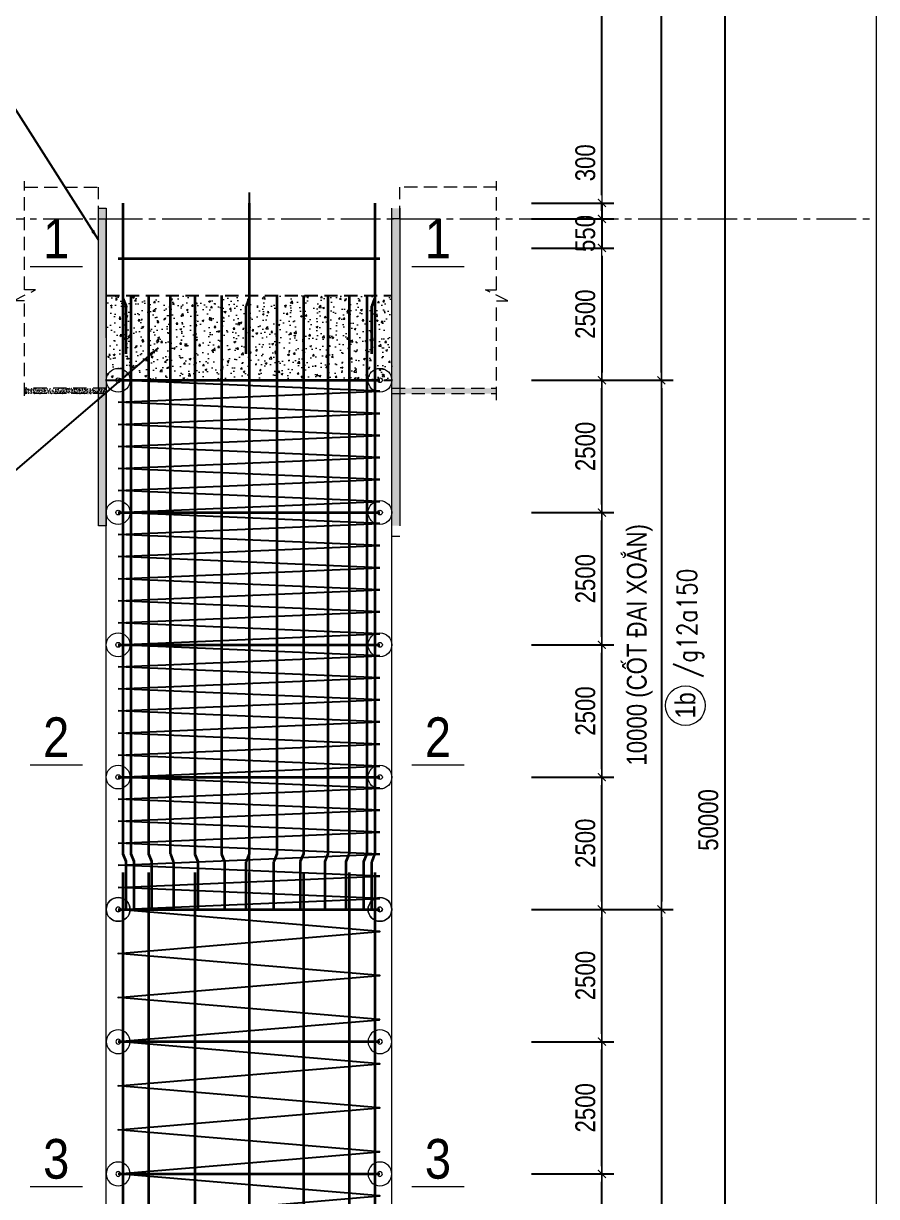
# Model space of a CAD drawing. Header units: millimetres. Extents: x -2123450 to -961021, y -260876 to 649159.
# Drawn here: x -1490898 to -1474766, y 363203 to 385374 of the extents above; entities that cross this region are included whole.
import ezdxf
from ezdxf.enums import TextEntityAlignment as Align

# ---------------------------------------------------------------- set-up
doc = ezdxf.new("R2010")
doc.units = ezdxf.units.MM
doc.header["$LTSCALE"] = 1000
doc.header["$MEASUREMENT"] = 0
doc.header["$PDMODE"] = 66
for name, pattern in [('CENTER', [2, 1.25, -0.25, 0.25, -0.25]), ('CENTER2', [1.125, 0.75, -0.125, 0.125, -0.125]), ('HIDDEN', [0.375, 0.25, -0.125])]:
    doc.linetypes.add(name, pattern=pattern)
doc.layers.get('0').update_dxf_attribs({"linetype": 'CONTINUOUS'})
doc.layers.get('DEFPOINTS').update_dxf_attribs({"linetype": 'CONTINUOUS'})
for name, color, linetype in [('01AXIS', 5, 'CENTER'), ('03BORER', 3, 'CONTINUOUS'), ('HIDEN', 9, 'HIDDEN'), ('NDC_S_REBAR DES.', 2, 'CONTINUOUS')]:
    doc.layers.add(name, color=color, linetype=linetype)
for name, color, linetype, lineweight in [('NDC_S_AXIS', 5, 'CENTER2', 15), ('NDC_S_CONTINUOUS', 3, 'CONTINUOUS', 20), ('NDC_S_DIM', 1, 'CONTINUOUS', 9), ('NDC_S_HATCH COLUMN AND WALL', 251, 'CONTINUOUS', 13), ('NDC_S_HATCH MATERIAL', 8, 'CONTINUOUS', 13), ('NDC_S_LEADER', 1, 'CONTINUOUS', 9), ('NDC_S_REBAR', 4, 'CONTINUOUS', 35), ('NDC_S_REBAR NO.', 7, 'CONTINUOUS', 20), ('NDC_S_REBAR NO. BOX', 1, 'CONTINUOUS', 9), ('NDC_S_REBAR SECTION', 6, 'CONTINUOUS', 25), ('NDC_S_STIRRUP', 2, 'CONTINUOUS', 25), ('NDC_S_VN TITLE', 6, 'CONTINUOUS', 9)]:
    doc.layers.add(name, color=color, linetype=linetype, lineweight=lineweight)
doc.styles.add('NDC_ARIAL', font='arial.ttf', dxfattribs={"width": 0.8})
doc.styles.add('NDC_ROMANS', font='romans.shx', dxfattribs={"width": 0.8, "bigfont": 'vns.shx'})
doc.dimstyles.new('NDC_1-100', dxfattribs={"dimscale": 100, "dimtxt": 2.2, "dimasz": 1, "dimexe": 1.5, "dimexo": 2, "dimgap": 0.8, "dimtad": 1, "dimdec": 0, "dimdsep": 46, "dimtxsty": 'NDC_ARIAL', "dimblk": 'DIMMARK', "dimcen": 49999.938995, "dimdle": 1.5, "dimclrd": 1, "dimclre": 1, "dimclrt": 3, "dimadec": 0, "dimazin": 0, "dimtfac": 1, "dimtdec": 0, "dimtix": 1, "dimtmove": 2, "dimatfit": 3, "dimfxl": 1, "dimarcsym": 0})
doc.dimstyles.new('NDC_1-150', dxfattribs={"dimscale": 150, "dimtxt": 2.5, "dimasz": 1, "dimexe": 1.5, "dimexo": 0, "dimgap": 0.8, "dimtad": 1, "dimdec": 0, "dimdsep": 46, "dimtxsty": 'NDC_ARIAL', "dimblk": 'DIMMARK', "dimcen": 49999.938995, "dimdle": 1.5, "dimclrd": 1, "dimclre": 1, "dimclrt": 3, "dimadec": 0, "dimazin": 0, "dimtfac": 1, "dimtdec": 0, "dimtix": 1, "dimtmove": 2, "dimatfit": 3, "dimfxl": 1, "dimarcsym": 0})

# ---------------------------------------------------------------- blocks, each defined once
blk = doc.blocks.new('DIMMARK')
at = {"layer": 'NDC_S_DIM', "color": 1}
blk.add_line((-1.5, 0), (1, 0), dxfattribs=at)
at = {"layer": 'NDC_S_DIM', "color": 2, "const_width": 0.15}
blk.add_lwpolyline([(-0.5, -0.5), (0.5, 0.5)], dxfattribs=at)
blk = doc.blocks.new('*D2255')
at = {"layer": 'DEFPOINTS', "color": 0, "transparency": 16777216}
for p in [(18235, -22561), (18235, -32561), (20689, -32561)]:
    blk.add_point(p, dxfattribs=at)
at = {"layer": 'NDC_S_DIM', "color": 1, "lineweight": -2, "transparency": 16777216}
for p, q in [((18235, -22561), (20914, -22561)), ((20689, -22711), (20689, -32411)), ((18235, -32561), (20914, -32561))]:
    blk.add_line(p, q, dxfattribs=at)
at = {"layer": 'NDC_S_DIM', "color": 1, "lineweight": -2, "transparency": 16777216, "xscale": 150, "yscale": 150, "zscale": 150}
for p, rotation in [((20689, -22561), 90), ((20689, -32561), 270)]:
    blk.add_blockref('DIMMARK', p, dxfattribs=dict(at, rotation=rotation))
at = {"layer": 'NDC_S_DIM', "color": 3, "transparency": 16777216, "insert": (20279, -27561), "char_height": 375, "attachment_point": 5, "rotation": 90, "style": 'NDC_ARIAL'}
blk.add_mtext('10000 (CỐT ĐAI XOẮN)', dxfattribs=at)
blk = doc.blocks.new('*D2256')
at = {"layer": 'DEFPOINTS', "color": 0, "transparency": 16777216}
for p in [(19435, -5871), (19435, -55871), (21889, -55871)]:
    blk.add_point(p, dxfattribs=at)
at = {"layer": 'NDC_S_DIM', "color": 1, "lineweight": -2, "transparency": 16777216}
for p, q in [((19435, -5871), (22114, -5871)), ((21889, -6021), (21889, -55721)), ((19435, -55871), (22114, -55871))]:
    blk.add_line(p, q, dxfattribs=at)
at = {"layer": 'NDC_S_DIM', "color": 1, "lineweight": -2, "transparency": 16777216, "xscale": 150, "yscale": 150, "zscale": 150}
for p, rotation in [((21889, -5871), 90), ((21889, -55871), 270)]:
    blk.add_blockref('DIMMARK', p, dxfattribs=dict(at, rotation=rotation))
at = {"layer": 'NDC_S_DIM', "color": 3, "transparency": 16777216, "insert": (21578, -30871), "char_height": 375, "attachment_point": 5, "rotation": 90, "style": 'NDC_ARIAL'}
blk.add_mtext('50000', dxfattribs=at)
blk = doc.blocks.new('*D2257')
at = {"layer": 'DEFPOINTS', "color": 0, "transparency": 16777216}
for p in [(18235, -32561), (18235, -55871), (20689, -55871)]:
    blk.add_point(p, dxfattribs=at)
at = {"layer": 'NDC_S_DIM', "color": 1, "lineweight": -2, "transparency": 16777216}
for p, q in [((18235, -32561), (20914, -32561)), ((20689, -32711), (20689, -55721)), ((18235, -55871), (20914, -55871))]:
    blk.add_line(p, q, dxfattribs=at)
at = {"layer": 'NDC_S_DIM', "color": 1, "lineweight": -2, "transparency": 16777216, "xscale": 150, "yscale": 150, "zscale": 150}
for p, rotation in [((20689, -32561), 90), ((20689, -55871), 270)]:
    blk.add_blockref('DIMMARK', p, dxfattribs=dict(at, rotation=rotation))
at = {"layer": 'NDC_S_DIM', "color": 3, "transparency": 16777216, "insert": (20279, -44216), "char_height": 375, "attachment_point": 5, "rotation": 90, "style": 'NDC_ARIAL'}
blk.add_mtext('23310 (CỐT ĐAI XOẮN)', dxfattribs=at)
blk = doc.blocks.new('*D2271')
at = {"layer": 'DEFPOINTS', "color": 0, "transparency": 16777216}
for p in [(18235, -20061), (18235, -22561), (19564, -22561)]:
    blk.add_point(p, dxfattribs=at)
at = {"layer": 'NDC_S_DIM', "color": 1, "lineweight": -2, "transparency": 16777216}
for p, q in [((18235, -20061), (19789, -20061)), ((19564, -20211), (19564, -22411)), ((18235, -22561), (19789, -22561))]:
    blk.add_line(p, q, dxfattribs=at)
at = {"layer": 'NDC_S_DIM', "color": 1, "lineweight": -2, "transparency": 16777216, "xscale": 150, "yscale": 150, "zscale": 150}
for p, rotation in [((19564, -20061), 90), ((19564, -22561), 270)]:
    blk.add_blockref('DIMMARK', p, dxfattribs=dict(at, rotation=rotation))
at = {"layer": 'NDC_S_DIM', "color": 3, "transparency": 16777216, "insert": (19252, -21311), "char_height": 375, "attachment_point": 5, "rotation": 90, "style": 'NDC_ARIAL'}
blk.add_mtext('2500', dxfattribs=at)
blk = doc.blocks.new('*D2272')
at = {"layer": 'DEFPOINTS', "color": 0, "transparency": 16777216}
for p in [(18235, -5871), (20689, -5871), (18235, -22561)]:
    blk.add_point(p, dxfattribs=at)
at = {"layer": 'NDC_S_DIM', "color": 1, "lineweight": -2, "transparency": 16777216}
for p, q in [((18235, -5871), (20914, -5871)), ((20689, -22411), (20689, -6021)), ((18235, -22561), (20914, -22561))]:
    blk.add_line(p, q, dxfattribs=at)
at = {"layer": 'NDC_S_DIM', "color": 1, "lineweight": -2, "transparency": 16777216, "xscale": 150, "yscale": 150, "zscale": 150}
for p, rotation in [((20689, -5871), 90), ((20689, -22561), 270)]:
    blk.add_blockref('DIMMARK', p, dxfattribs=dict(at, rotation=rotation))
at = {"layer": 'NDC_S_DIM', "color": 3, "transparency": 16777216, "insert": (20378, -14216), "char_height": 375, "attachment_point": 5, "rotation": 90, "style": 'NDC_ARIAL'}
blk.add_mtext('16690', dxfattribs=at)
blk = doc.blocks.new('*D2273')
at = {"layer": 'DEFPOINTS', "color": 0, "transparency": 16777216}
for p in [(18235, -5871), (19564, -5871), (18235, -19211)]:
    blk.add_point(p, dxfattribs=at)
at = {"layer": 'NDC_S_DIM', "color": 1, "lineweight": -2, "transparency": 16777216}
for p, q in [((18235, -5871), (19789, -5871)), ((19564, -19061), (19564, -6021)), ((18235, -19211), (19789, -19211))]:
    blk.add_line(p, q, dxfattribs=at)
at = {"layer": 'NDC_S_DIM', "color": 1, "lineweight": -2, "transparency": 16777216, "xscale": 150, "yscale": 150, "zscale": 150}
for p, rotation in [((19564, -5871), 90), ((19564, -19211), 270)]:
    blk.add_blockref('DIMMARK', p, dxfattribs=dict(at, rotation=rotation))
at = {"layer": 'NDC_S_DIM', "color": 3, "transparency": 16777216, "insert": (19252, -12541), "char_height": 375, "attachment_point": 5, "rotation": 90, "style": 'NDC_ARIAL'}
blk.add_mtext('13340', dxfattribs=at)
blk = doc.blocks.new('*D2278')
at = {"layer": 'DEFPOINTS', "color": 0, "transparency": 16777216}
for p in [(18235, -19511), (18235, -20061), (19564, -20061)]:
    blk.add_point(p, dxfattribs=at)
at = {"layer": 'NDC_S_DIM', "color": 1, "lineweight": -2, "transparency": 16777216}
for p, q in [((19564, -19361), (19564, -19211)), ((18235, -19511), (19789, -19511)), ((19564, -19511), (19564, -20061)), ((18235, -20061), (19789, -20061)), ((19564, -20211), (19564, -20361))]:
    blk.add_line(p, q, dxfattribs=at)
at = {"layer": 'NDC_S_DIM', "color": 1, "lineweight": -2, "transparency": 16777216, "xscale": 150, "yscale": 150, "zscale": 150}
for p, rotation in [((19564, -19511), 270), ((19564, -20061), 90)]:
    blk.add_blockref('DIMMARK', p, dxfattribs=dict(at, rotation=rotation))
at = {"layer": 'NDC_S_DIM', "color": 3, "transparency": 16777216, "insert": (19252, -19786), "char_height": 375, "attachment_point": 5, "rotation": 90, "style": 'NDC_ARIAL'}
blk.add_mtext('550', dxfattribs=at)
blk = doc.blocks.new('CON KE')
at = {"layer": 'NDC_S_CONTINUOUS'}
for radius in [225, 45]:
    blk.add_circle((-285322, 378614), radius, dxfattribs=at)
blk = doc.blocks.new('*D240')
at = {"layer": 'DEFPOINTS', "color": 0, "transparency": 16777216}
for p in [(-1727342, 365106), (-1726013, 365106), (-1727342, 362606)]:
    blk.add_point(p, dxfattribs=at)
at = {"layer": 'NDC_S_DIM', "color": 1, "lineweight": -2, "transparency": 16777216}
for p, q in [((-1727342, 365106), (-1725788, 365106)), ((-1726013, 362756), (-1726013, 364956)), ((-1727342, 362606), (-1725788, 362606))]:
    blk.add_line(p, q, dxfattribs=at)
at = {"layer": 'NDC_S_DIM', "color": 1, "lineweight": -2, "transparency": 16777216, "xscale": 150, "yscale": 150, "zscale": 150}
for p, rotation in [((-1726013, 365106), 90), ((-1726013, 362606), 270)]:
    blk.add_blockref('DIMMARK', p, dxfattribs=dict(at, rotation=rotation))
at = {"layer": 'NDC_S_DIM', "color": 3, "transparency": 16777216, "insert": (-1726324, 363856), "char_height": 375, "attachment_point": 5, "rotation": 90, "style": 'NDC_ARIAL'}
blk.add_mtext('2500', dxfattribs=at)
blk = doc.blocks.new('*D241')
at = {"layer": 'DEFPOINTS', "color": 0, "transparency": 16777216}
for p in [(-1727342, 367606), (-1726013, 367606), (-1727342, 365106)]:
    blk.add_point(p, dxfattribs=at)
at = {"layer": 'NDC_S_DIM', "color": 1, "lineweight": -2, "transparency": 16777216}
for p, q in [((-1727342, 367606), (-1725788, 367606)), ((-1726013, 365256), (-1726013, 367456)), ((-1727342, 365106), (-1725788, 365106))]:
    blk.add_line(p, q, dxfattribs=at)
at = {"layer": 'NDC_S_DIM', "color": 1, "lineweight": -2, "transparency": 16777216, "xscale": 150, "yscale": 150, "zscale": 150}
for p, rotation in [((-1726013, 367606), 90), ((-1726013, 365106), 270)]:
    blk.add_blockref('DIMMARK', p, dxfattribs=dict(at, rotation=rotation))
at = {"layer": 'NDC_S_DIM', "color": 3, "transparency": 16777216, "insert": (-1726324, 366356), "char_height": 375, "attachment_point": 5, "rotation": 90, "style": 'NDC_ARIAL'}
blk.add_mtext('2500', dxfattribs=at)
blk = doc.blocks.new('*D242')
at = {"layer": 'DEFPOINTS', "color": 0, "transparency": 16777216}
for p in [(-1727342, 370106), (-1726013, 370106), (-1727342, 367606)]:
    blk.add_point(p, dxfattribs=at)
at = {"layer": 'NDC_S_DIM', "color": 1, "lineweight": -2, "transparency": 16777216}
for p, q in [((-1727342, 370106), (-1725788, 370106)), ((-1726013, 367756), (-1726013, 369956)), ((-1727342, 367606), (-1725788, 367606))]:
    blk.add_line(p, q, dxfattribs=at)
at = {"layer": 'NDC_S_DIM', "color": 1, "lineweight": -2, "transparency": 16777216, "xscale": 150, "yscale": 150, "zscale": 150}
for p, rotation in [((-1726013, 370106), 90), ((-1726013, 367606), 270)]:
    blk.add_blockref('DIMMARK', p, dxfattribs=dict(at, rotation=rotation))
at = {"layer": 'NDC_S_DIM', "color": 3, "transparency": 16777216, "insert": (-1726324, 368856), "char_height": 375, "attachment_point": 5, "rotation": 90, "style": 'NDC_ARIAL'}
blk.add_mtext('2500', dxfattribs=at)
blk = doc.blocks.new('*D243')
at = {"layer": 'DEFPOINTS', "color": 0, "transparency": 16777216}
for p in [(-1727342, 372606), (-1726013, 372606), (-1727342, 370106)]:
    blk.add_point(p, dxfattribs=at)
at = {"layer": 'NDC_S_DIM', "color": 1, "lineweight": -2, "transparency": 16777216}
for p, q in [((-1727342, 372606), (-1725788, 372606)), ((-1726013, 370256), (-1726013, 372456)), ((-1727342, 370106), (-1725788, 370106))]:
    blk.add_line(p, q, dxfattribs=at)
at = {"layer": 'NDC_S_DIM', "color": 1, "lineweight": -2, "transparency": 16777216, "xscale": 150, "yscale": 150, "zscale": 150}
for p, rotation in [((-1726013, 372606), 90), ((-1726013, 370106), 270)]:
    blk.add_blockref('DIMMARK', p, dxfattribs=dict(at, rotation=rotation))
at = {"layer": 'NDC_S_DIM', "color": 3, "transparency": 16777216, "insert": (-1726324, 371356), "char_height": 375, "attachment_point": 5, "rotation": 90, "style": 'NDC_ARIAL'}
blk.add_mtext('2500', dxfattribs=at)
blk = doc.blocks.new('*D231')
at = {"layer": 'DEFPOINTS', "color": 0, "transparency": 16777216}
for p in [(-1727342, 359547), (-1726013, 359547), (-1727342, 357047)]:
    blk.add_point(p, dxfattribs=at)
at = {"layer": 'NDC_S_DIM', "color": 1, "lineweight": -2, "transparency": 16777216}
for p, q in [((-1727342, 359547), (-1725788, 359547)), ((-1726013, 357197), (-1726013, 359397)), ((-1727342, 357047), (-1725788, 357047))]:
    blk.add_line(p, q, dxfattribs=at)
at = {"layer": 'NDC_S_DIM', "color": 1, "lineweight": -2, "transparency": 16777216, "xscale": 150, "yscale": 150, "zscale": 150}
for p, rotation in [((-1726013, 359547), 90), ((-1726013, 357047), 270)]:
    blk.add_blockref('DIMMARK', p, dxfattribs=dict(at, rotation=rotation))
at = {"layer": 'NDC_S_DIM', "color": 3, "transparency": 16777216, "insert": (-1726324, 358297), "char_height": 375, "attachment_point": 5, "rotation": 90, "style": 'NDC_ARIAL'}
blk.add_mtext('2500', dxfattribs=at)
blk = doc.blocks.new('*D232')
at = {"layer": 'DEFPOINTS', "color": 0, "transparency": 16777216}
for p in [(-1727342, 357047), (-1726013, 357047), (-1727342, 354547)]:
    blk.add_point(p, dxfattribs=at)
at = {"layer": 'NDC_S_DIM', "color": 1, "lineweight": -2, "transparency": 16777216}
for p, q in [((-1727342, 357047), (-1725788, 357047)), ((-1726013, 354697), (-1726013, 356897)), ((-1727342, 354547), (-1725788, 354547))]:
    blk.add_line(p, q, dxfattribs=at)
at = {"layer": 'NDC_S_DIM', "color": 1, "lineweight": -2, "transparency": 16777216, "xscale": 150, "yscale": 150, "zscale": 150}
for p, rotation in [((-1726013, 357047), 90), ((-1726013, 354547), 270)]:
    blk.add_blockref('DIMMARK', p, dxfattribs=dict(at, rotation=rotation))
at = {"layer": 'NDC_S_DIM', "color": 3, "transparency": 16777216, "insert": (-1726324, 355797), "char_height": 375, "attachment_point": 5, "rotation": 90, "style": 'NDC_ARIAL'}
blk.add_mtext('2500', dxfattribs=at)
blk = doc.blocks.new('*D233')
at = {"layer": 'DEFPOINTS', "color": 0, "transparency": 16777216}
for p in [(-1727342, 354547), (-1726013, 354547), (-1727342, 352047)]:
    blk.add_point(p, dxfattribs=at)
at = {"layer": 'NDC_S_DIM', "color": 1, "lineweight": -2, "transparency": 16777216}
for p, q in [((-1727342, 354547), (-1725788, 354547)), ((-1726013, 352197), (-1726013, 354397)), ((-1727342, 352047), (-1725788, 352047))]:
    blk.add_line(p, q, dxfattribs=at)
at = {"layer": 'NDC_S_DIM', "color": 1, "lineweight": -2, "transparency": 16777216, "xscale": 150, "yscale": 150, "zscale": 150}
for p, rotation in [((-1726013, 354547), 90), ((-1726013, 352047), 270)]:
    blk.add_blockref('DIMMARK', p, dxfattribs=dict(at, rotation=rotation))
at = {"layer": 'NDC_S_DIM', "color": 3, "transparency": 16777216, "insert": (-1726324, 353297), "char_height": 375, "attachment_point": 5, "rotation": 90, "style": 'NDC_ARIAL'}
blk.add_mtext('2500', dxfattribs=at)
blk = doc.blocks.new('*D234')
at = {"layer": 'DEFPOINTS', "color": 0, "transparency": 16777216}
for p in [(-1727342, 352047), (-1726013, 352047), (-1727342, 349547)]:
    blk.add_point(p, dxfattribs=at)
at = {"layer": 'NDC_S_DIM', "color": 1, "lineweight": -2, "transparency": 16777216}
for p, q in [((-1727342, 352047), (-1725788, 352047)), ((-1726013, 349697), (-1726013, 351897)), ((-1727342, 349547), (-1725788, 349547))]:
    blk.add_line(p, q, dxfattribs=at)
at = {"layer": 'NDC_S_DIM', "color": 1, "lineweight": -2, "transparency": 16777216, "xscale": 150, "yscale": 150, "zscale": 150}
for p, rotation in [((-1726013, 352047), 90), ((-1726013, 349547), 270)]:
    blk.add_blockref('DIMMARK', p, dxfattribs=dict(at, rotation=rotation))
at = {"layer": 'NDC_S_DIM', "color": 3, "transparency": 16777216, "insert": (-1726324, 350797), "char_height": 375, "attachment_point": 5, "rotation": 90, "style": 'NDC_ARIAL'}
blk.add_mtext('2500', dxfattribs=at)
blk = doc.blocks.new('*D235')
at = {"layer": 'DEFPOINTS', "color": 0, "transparency": 16777216}
for p in [(-1727342, 349547), (-1726013, 349547), (-1727342, 347047)]:
    blk.add_point(p, dxfattribs=at)
at = {"layer": 'NDC_S_DIM', "color": 1, "lineweight": -2, "transparency": 16777216}
for p, q in [((-1727342, 349547), (-1725788, 349547)), ((-1726013, 347197), (-1726013, 349397)), ((-1727342, 347047), (-1725788, 347047))]:
    blk.add_line(p, q, dxfattribs=at)
at = {"layer": 'NDC_S_DIM', "color": 1, "lineweight": -2, "transparency": 16777216, "xscale": 150, "yscale": 150, "zscale": 150}
for p, rotation in [((-1726013, 349547), 90), ((-1726013, 347047), 270)]:
    blk.add_blockref('DIMMARK', p, dxfattribs=dict(at, rotation=rotation))
at = {"layer": 'NDC_S_DIM', "color": 3, "transparency": 16777216, "insert": (-1726324, 348297), "char_height": 375, "attachment_point": 5, "rotation": 90, "style": 'NDC_ARIAL'}
blk.add_mtext('2500', dxfattribs=at)
blk = doc.blocks.new('*D236')
at = {"layer": 'DEFPOINTS', "color": 0, "transparency": 16777216}
for p in [(-1727342, 347047), (-1726013, 347047), (-1727342, 344547)]:
    blk.add_point(p, dxfattribs=at)
at = {"layer": 'NDC_S_DIM', "color": 1, "lineweight": -2, "transparency": 16777216}
for p, q in [((-1727342, 347047), (-1725788, 347047)), ((-1726013, 344697), (-1726013, 346897)), ((-1727342, 344547), (-1725788, 344547))]:
    blk.add_line(p, q, dxfattribs=at)
at = {"layer": 'NDC_S_DIM', "color": 1, "lineweight": -2, "transparency": 16777216, "xscale": 150, "yscale": 150, "zscale": 150}
for p, rotation in [((-1726013, 347047), 90), ((-1726013, 344547), 270)]:
    blk.add_blockref('DIMMARK', p, dxfattribs=dict(at, rotation=rotation))
at = {"layer": 'NDC_S_DIM', "color": 3, "transparency": 16777216, "insert": (-1726324, 345797), "char_height": 375, "attachment_point": 5, "rotation": 90, "style": 'NDC_ARIAL'}
blk.add_mtext('2500', dxfattribs=at)
blk = doc.blocks.new('*D237')
at = {"layer": 'DEFPOINTS', "color": 0, "transparency": 16777216}
for p in [(-1727342, 344547), (-1726013, 344547), (-1727342, 342047)]:
    blk.add_point(p, dxfattribs=at)
at = {"layer": 'NDC_S_DIM', "color": 1, "lineweight": -2, "transparency": 16777216}
for p, q in [((-1727342, 344547), (-1725788, 344547)), ((-1726013, 342197), (-1726013, 344397)), ((-1727342, 342047), (-1725788, 342047))]:
    blk.add_line(p, q, dxfattribs=at)
at = {"layer": 'NDC_S_DIM', "color": 1, "lineweight": -2, "transparency": 16777216, "xscale": 150, "yscale": 150, "zscale": 150}
for p, rotation in [((-1726013, 344547), 90), ((-1726013, 342047), 270)]:
    blk.add_blockref('DIMMARK', p, dxfattribs=dict(at, rotation=rotation))
at = {"layer": 'NDC_S_DIM', "color": 3, "transparency": 16777216, "insert": (-1726324, 343297), "char_height": 375, "attachment_point": 5, "rotation": 90, "style": 'NDC_ARIAL'}
blk.add_mtext('2500', dxfattribs=at)
blk = doc.blocks.new('*D238')
at = {"layer": 'DEFPOINTS', "color": 0, "transparency": 16777216}
for p in [(-1727342, 342047), (-1726013, 342047), (-1727342, 339547)]:
    blk.add_point(p, dxfattribs=at)
at = {"layer": 'NDC_S_DIM', "color": 1, "lineweight": -2, "transparency": 16777216}
for p, q in [((-1727342, 342047), (-1725788, 342047)), ((-1726013, 339697), (-1726013, 341897)), ((-1727342, 339547), (-1725788, 339547))]:
    blk.add_line(p, q, dxfattribs=at)
at = {"layer": 'NDC_S_DIM', "color": 1, "lineweight": -2, "transparency": 16777216, "xscale": 150, "yscale": 150, "zscale": 150}
for p, rotation in [((-1726013, 342047), 90), ((-1726013, 339547), 270)]:
    blk.add_blockref('DIMMARK', p, dxfattribs=dict(at, rotation=rotation))
at = {"layer": 'NDC_S_DIM', "color": 3, "transparency": 16777216, "insert": (-1726324, 340797), "char_height": 375, "attachment_point": 5, "rotation": 90, "style": 'NDC_ARIAL'}
blk.add_mtext('2500', dxfattribs=at)
blk = doc.blocks.new('*D2279')
at = {"layer": 'DEFPOINTS', "color": 0, "transparency": 16777216}
for p in [(18235, -19211), (18235, -19511), (19564, -19511)]:
    blk.add_point(p, dxfattribs=at)
at = {"layer": 'NDC_S_DIM', "color": 1, "lineweight": -2, "transparency": 16777216}
for p, q in [((19564, -19061), (19564, -18911)), ((18235, -19211), (19789, -19211)), ((19564, -19211), (19564, -19511)), ((18235, -19511), (19789, -19511)), ((19564, -19661), (19564, -19811))]:
    blk.add_line(p, q, dxfattribs=at)
at = {"layer": 'NDC_S_DIM', "color": 1, "lineweight": -2, "transparency": 16777216, "xscale": 150, "yscale": 150, "zscale": 150}
for p, rotation in [((19564, -19211), 270), ((19564, -19511), 90)]:
    blk.add_blockref('DIMMARK', p, dxfattribs=dict(at, rotation=rotation))
at = {"layer": 'NDC_S_DIM', "color": 3, "transparency": 16777216, "insert": (19252, -18450), "char_height": 375, "attachment_point": 5, "rotation": 90, "style": 'NDC_ARIAL'}
blk.add_mtext('300', dxfattribs=at)
blk = doc.blocks.new('*U239')
at = {"layer": 'NDC_S_REBAR'}
for p, q in [((-1735159.4, 372606.2), (-1730209.4, 372606.2)), ((-1735159.4, 370106.2), (-1730209.4, 370106.2)), ((-1735159.4, 370106.2), (-1730209.4, 370106.2)), ((-1735159.4, 367606.2), (-1730209.4, 367606.2)), ((-1735159.4, 367606.2), (-1730209.4, 367606.2)), ((-1735159.4, 365106.2), (-1730209.4, 365106.2)), ((-1735159.4, 365106.2), (-1730209.4, 365106.2)), ((-1735159.4, 362606.2), (-1730209.4, 362606.2))]:
    blk.add_line(p, q, dxfattribs=at)
at = {"layer": 'NDC_S_STIRRUP'}
for p, q in [((-1730209.4, 372397.9), (-1735159.4, 372606.2)), ((-1735159.4, 372189.6), (-1730209.4, 372397.9)), ((-1730209.4, 371981.2), (-1735159.4, 372189.6)), ((-1735159.4, 371772.9), (-1730209.4, 371981.2)), ((-1730209.4, 371564.6), (-1735159.4, 371772.9)), ((-1735159.4, 371356.2), (-1730209.4, 371564.6)), ((-1730209.4, 371147.9), (-1735159.4, 371356.2)), ((-1735159.4, 370939.6), (-1730209.4, 371147.9)), ((-1730209.4, 370731.2), (-1735159.4, 370939.6)), ((-1735159.4, 370522.9), (-1730209.4, 370731.2)), ((-1730209.4, 370314.6), (-1735159.4, 370522.9)), ((-1735159.4, 370106.2), (-1730209.4, 370314.6)), ((-1730209.4, 369897.9), (-1735159.4, 370106.2)), ((-1735159.4, 369689.6), (-1730209.4, 369897.9)), ((-1730209.4, 369481.2), (-1735159.4, 369689.6)), ((-1735159.4, 369272.9), (-1730209.4, 369481.2)), ((-1730209.4, 369064.6), (-1735159.4, 369272.9)), ((-1735159.4, 368856.2), (-1730209.4, 369064.6)), ((-1730209.4, 368647.9), (-1735159.4, 368856.2)), ((-1735159.4, 368439.6), (-1730209.4, 368647.9)), ((-1730209.4, 368231.2), (-1735159.4, 368439.6)), ((-1735159.4, 368022.9), (-1730209.4, 368231.2)), ((-1730209.4, 367814.6), (-1735159.4, 368022.9)), ((-1735159.4, 367606.2), (-1730209.4, 367814.6)), ((-1730209.4, 367397.9), (-1735159.4, 367606.2)), ((-1735159.4, 367189.6), (-1730209.4, 367397.9)), ((-1730209.4, 366981.2), (-1735159.4, 367189.6)), ((-1735159.4, 366772.9), (-1730209.4, 366981.2)), ((-1730209.4, 366564.6), (-1735159.4, 366772.9)), ((-1735159.4, 366356.2), (-1730209.4, 366564.6)), ((-1730209.4, 366147.9), (-1735159.4, 366356.2)), ((-1735159.4, 365939.6), (-1730209.4, 366147.9)), ((-1730209.4, 365731.2), (-1735159.4, 365939.6)), ((-1735159.4, 365522.9), (-1730209.4, 365731.2)), ((-1730209.4, 365314.6), (-1735159.4, 365522.9)), ((-1735159.4, 365106.2), (-1730209.4, 365314.6)), ((-1730209.4, 364897.9), (-1735159.4, 365106.2)), ((-1735159.4, 364689.6), (-1730209.4, 364897.9)), ((-1730209.4, 364481.2), (-1735159.4, 364689.6)), ((-1735159.4, 364272.9), (-1730209.4, 364481.2)), ((-1730209.4, 364064.6), (-1735159.4, 364272.9)), ((-1735159.4, 363856.2), (-1730209.4, 364064.6)), ((-1730209.4, 363647.9), (-1735159.4, 363856.2)), ((-1735159.4, 363439.6), (-1730209.4, 363647.9)), ((-1730209.4, 363231.2), (-1735159.4, 363439.6)), ((-1735159.4, 363022.9), (-1730209.4, 363231.2)), ((-1730209.4, 362814.6), (-1735159.4, 363022.9)), ((-1735159.4, 362606.2), (-1730209.4, 362814.6))]:
    blk.add_line(p, q, dxfattribs=at)
at = {"layer": 'NDC_S_REBAR SECTION'}
for p in [(-1449837, -6007.5), (-1449837, -6007.5), (-1444887, -6007.5), (-1449837, -8507.5), (-1449837, -8507.5), (-1449837, -8507.5), (-1444887, -8507.5), (-1444887, -8507.5), (-1449837, -11007.5), (-1449837, -11007.5), (-1449837, -11007.5), (-1444887, -11007.5), (-1444887, -11007.5), (-1449837, -13507.5), (-1449837, -13507.5), (-1449837, -13507.5), (-1444887, -13507.5), (-1444887, -13507.5), (-1449837, -16007.5), (-1444887, -16007.5)]:
    blk.add_blockref('CON KE', p, dxfattribs=at)
at = {"layer": 'NDC_S_DIM'}
for base, p1, p2, picture, middle in [((-1726012.7, 372606.2), (-1727341.6, 370106.2), (-1727341.6, 372606.2), '*D243', (-1726324.2, 371356.2)), ((-1726012.7, 370106.2), (-1727341.6, 367606.2), (-1727341.6, 370106.2), '*D242', (-1726324.2, 368856.2)), ((-1726012.7, 367606.2), (-1727341.6, 365106.2), (-1727341.6, 367606.2), '*D241', (-1726324.2, 366356.2)), ((-1726012.7, 365106.2), (-1727341.6, 362606.2), (-1727341.6, 365106.2), '*D240', (-1726324.2, 363856.2))]:
    dim = blk.add_linear_dim(base=base, p1=p1, p2=p2, angle=90, dimstyle='NDC_1-150', dxfattribs=at)
    dim.commit()
    dim.dimension.update_dxf_attribs({"geometry": picture, "text_midpoint": middle})
blk = doc.blocks.new('*U230')
at = {"layer": 'NDC_S_REBAR'}
for p, q in [((-1735159.4, 359547.3), (-1730209.4, 359547.3)), ((-1735159.4, 359547.3), (-1730209.4, 359547.3)), ((-1735159.4, 357047.3), (-1730209.4, 357047.3)), ((-1735159.4, 357047.3), (-1730209.4, 357047.3)), ((-1735159.4, 357047.3), (-1730209.4, 357047.3)), ((-1735159.4, 354547.3), (-1730209.4, 354547.3)), ((-1735159.4, 354547.3), (-1730209.4, 354547.3)), ((-1735159.4, 354547.3), (-1730209.4, 354547.3)), ((-1735159.4, 352047.3), (-1730209.4, 352047.3)), ((-1735159.4, 352047.3), (-1730209.4, 352047.3)), ((-1735159.4, 352047.3), (-1730209.4, 352047.3)), ((-1735159.4, 349547.3), (-1730209.4, 349547.3)), ((-1735159.4, 349547.3), (-1730209.4, 349547.3)), ((-1735159.4, 349547.3), (-1730209.4, 349547.3)), ((-1735159.4, 347047.3), (-1730209.4, 347047.3)), ((-1735159.4, 347047.3), (-1730209.4, 347047.3)), ((-1735159.4, 347047.3), (-1730209.4, 347047.3)), ((-1735159.4, 344547.3), (-1730209.4, 344547.3)), ((-1735159.4, 344547.3), (-1730209.4, 344547.3)), ((-1735159.4, 344547.3), (-1730209.4, 344547.3)), ((-1735159.4, 342047.3), (-1730209.4, 342047.3)), ((-1735159.4, 342047.3), (-1730209.4, 342047.3)), ((-1735159.4, 342047.3), (-1730209.4, 342047.3)), ((-1735159.4, 339547.3), (-1730209.4, 339547.3))]:
    blk.add_line(p, q, dxfattribs=at)
at = {"layer": 'NDC_S_STIRRUP'}
for points in [[(-1735159.4, 357047.3), (-1730215.4, 357462.9, 0.8498629), (-1730215.4, 357464.9), (-1735159.4, 357880.6), (-1730209.4, 358297.3), (-1735159.4, 358713.9), (-1730209.4, 359130.6), (-1735159.4, 359547.3)], [(-1735159.4, 354547.3), (-1730215.4, 354962.9, 0.8498629), (-1730215.4, 354964.9), (-1735159.4, 355380.6), (-1730209.4, 355797.3), (-1735159.4, 356213.9), (-1730209.4, 356630.6), (-1735159.4, 357047.3)], [(-1735159.4, 352047.3), (-1730215.4, 352462.9, 0.8498629), (-1730215.4, 352464.9), (-1735159.4, 352880.6), (-1730209.4, 353297.3), (-1735159.4, 353713.9), (-1730209.4, 354130.6), (-1735159.4, 354547.3)], [(-1735159.4, 349547.3), (-1730215.4, 349962.9, 0.8498629), (-1730215.4, 349964.9), (-1735159.4, 350380.6), (-1730209.4, 350797.3), (-1735159.4, 351213.9), (-1730209.4, 351630.6), (-1735159.4, 352047.3)], [(-1735159.4, 347047.3), (-1730215.4, 347462.9, 0.8498629), (-1730215.4, 347464.9), (-1735159.4, 347880.6), (-1730209.4, 348297.3), (-1735159.4, 348713.9), (-1730209.4, 349130.6), (-1735159.4, 349547.3)], [(-1735159.4, 344547.3), (-1730215.4, 344962.9, 0.8498629), (-1730215.4, 344964.9), (-1735159.4, 345380.6), (-1730209.4, 345797.3), (-1735159.4, 346213.9), (-1730209.4, 346630.6), (-1735159.4, 347047.3)], [(-1735159.4, 342047.3), (-1730215.4, 342462.9, 0.8498629), (-1730215.4, 342464.9), (-1735159.4, 342880.6), (-1730209.4, 343297.3), (-1735159.4, 343713.9), (-1730209.4, 344130.6), (-1735159.4, 344547.3)], [(-1735159.4, 339547.3), (-1730215.4, 339962.9, 0.8498629), (-1730215.4, 339964.9), (-1735159.4, 340380.6), (-1730209.4, 340797.3), (-1735159.4, 341213.9), (-1730209.4, 341630.6), (-1735159.4, 342047.3)]]:
    blk.add_lwpolyline(points, format="xyb", dxfattribs=at)
at = {"layer": 'NDC_S_REBAR SECTION', "xscale": -1, "rotation": 180}
for p in [(-1449837, 738161), (-1449837, 738161), (-1444887, 738161), (-1444887, 738161), (-1449837, 735661), (-1449837, 735661), (-1449837, 735661), (-1444887, 735661), (-1444887, 735661), (-1444887, 735661), (-1449837, 733161), (-1449837, 733161), (-1449837, 733161), (-1444887, 733161), (-1444887, 733161), (-1444887, 733161), (-1449837, 730661), (-1449837, 730661), (-1449837, 730661), (-1444887, 730661), (-1444887, 730661), (-1444887, 730661), (-1449837, 728161), (-1449837, 728161), (-1449837, 728161), (-1444887, 728161), (-1444887, 728161), (-1444887, 728161), (-1449837, 725661), (-1449837, 725661), (-1449837, 725661), (-1444887, 725661), (-1444887, 725661), (-1444887, 725661), (-1449837, 723161), (-1449837, 723161), (-1449837, 723161), (-1444887, 723161), (-1444887, 723161), (-1444887, 723161), (-1449837, 720661), (-1449837, 720661), (-1449837, 720661), (-1444887, 720661), (-1444887, 720661), (-1444887, 720661), (-1449837, 718161), (-1444887, 718161)]:
    blk.add_blockref('CON KE', p, dxfattribs=at)
at = {"layer": 'NDC_S_DIM'}
for base, p1, p2, picture, middle in [((-1726012.7, 359547.3), (-1727341.6, 357047.3), (-1727341.6, 359547.3), '*D231', (-1726324.2, 358297.3)), ((-1726012.7, 357047.3), (-1727341.6, 354547.3), (-1727341.6, 357047.3), '*D232', (-1726324.2, 355797.3)), ((-1726012.7, 354547.3), (-1727341.6, 352047.3), (-1727341.6, 354547.3), '*D233', (-1726324.2, 353297.3)), ((-1726012.7, 352047.3), (-1727341.6, 349547.3), (-1727341.6, 352047.3), '*D234', (-1726324.2, 350797.3)), ((-1726012.7, 349547.3), (-1727341.6, 347047.3), (-1727341.6, 349547.3), '*D235', (-1726324.2, 348297.3)), ((-1726012.7, 347047.3), (-1727341.6, 344547.3), (-1727341.6, 347047.3), '*D236', (-1726324.2, 345797.3)), ((-1726012.7, 344547.3), (-1727341.6, 342047.3), (-1727341.6, 344547.3), '*D237', (-1726324.2, 343297.3)), ((-1726012.7, 342047.3), (-1727341.6, 339547.3), (-1727341.6, 342047.3), '*D238', (-1726324.2, 340797.3))]:
    dim = blk.add_linear_dim(base=base, p1=p1, p2=p2, angle=90, dimstyle='NDC_1-150', dxfattribs=at)
    dim.commit()
    dim.dimension.update_dxf_attribs({"geometry": picture, "text_midpoint": middle})
blk = doc.blocks.new('COC DAI TRA -  D2000 - TYPE 1')
at = {"layer": 'NDC_S_HATCH COLUMN AND WALL', "lineweight": 100}
h = blk.add_hatch(color=256, dxfattribs=at)
h.dxf.hatch_style = 1
h.paths.add_polyline_path([(10042.2, -25310.8), (10192.2, -25310.8), (10192.2, -19310.8), (10042.2, -19310.8)])
h = blk.add_hatch(color=256, dxfattribs=at)
h.dxf.hatch_style = 1
h.paths.add_polyline_path([(15592.2, -25310.8), (15742.2, -25310.8), (15742.2, -19310.8), (15592.2, -19310.8)])
at = {"layer": 'NDC_S_HATCH MATERIAL'}
h = blk.add_hatch(dxfattribs=at)
h.set_pattern_fill('AR-CONC', color=256, scale=50)
h.set_pattern_definition([(50, (1499524.06, -400831.34), (358.63009, -31.37607), [37.5, -412.5]), (355, (1499524.06, -400831.34), (-69.37567, 376.09607), [30, -330]), (100.451444, (1499553.95, -400833.95), (289.25442, 344.719995), [31.8701, -350.57106]), (46.1842, (1499524.06, -400731.34), (533.62067, -82.75964), [56.25, -618.75]), (96.635635, (1499568.53, -400738.24), (467.33097, 487.0593), [47.80517, -525.85688]), (351.184164, (1499524.06, -400731.34), (467.33097, 487.0593), [45, -495]), (21, (1499574.06, -400756.34), (298.453526, -201.309445), [37.5, -412.5]), (326, (1499574.06, -400756.34), (121.65767, 362.57502), [30, -330]), (71.451445, (1499598.93, -400773.1), (420.11119, 161.26558), [31.870095, -350.57106]), (37.5, (1499524.06, -400831.34), (6.079928, 166.446927), [0, -326, 0, -335, 0, -331.25]), (7.5, (1499524.06, -400831.34), (131.534769, 197.205856), [0, -191, 0, -318.5, 0, -126.25]), (327.5, (1499412.56, -400831.34), (266.911218, -11.277436), [0, -125, 0, -390, 0, -517.5]), (317.5, (1499362.56, -400831.34), (291.593085, 50.05249), [0, -162.5, 0, -259, 0, -367.5])])
h.paths.add_polyline_path([(15592.2, -22560.8), (15592.2, -20960.8), (10192.2, -20960.8), (10192.2, -22560.8)])
at = {"layer": 'NDC_S_HATCH MATERIAL', "linetype": 'HIDDEN'}
h = blk.add_hatch(dxfattribs=at)
h.set_pattern_fill('AR-CONC', color=256, scale=10)
h.set_pattern_definition([(50, (358473.84, -445971.87), (71.726018, -6.2752135), [7.5, -82.5]), (355, (358473.84, -445971.87), (-13.875133, 75.219213), [6, -66]), (100.451444, (358479.82, -445972.394), (57.850885, 68.943999), [6.374019, -70.114211]), (46.1842, (358473.84, -445951.87), (106.724133, -16.551928), [11.25, -123.75]), (96.635635, (358482.73, -445953.25), (93.466195, 97.41186), [9.561034, -105.171376]), (351.184164, (358473.84, -445951.87), (93.466195, 97.41186), [9, -99]), (21, (358483.84, -445956.87), (59.690705, -40.261889), [7.5, -82.5]), (326, (358483.84, -445956.87), (24.331533, 72.5150045), [6, -66]), (71.451445, (358488.814, -445960.23), (84.022238, 32.253115), [6.374019, -70.114211]), (37.5, (358473.84, -445971.871), (1.2159855, 33.2893854), [0, -65.2, 0, -67, 0, -66.25]), (7.5, (358473.84, -445971.87), (26.3069537, 39.4411712), [0, -38.2, 0, -63.7, 0, -25.25]), (327.5, (358451.54, -445971.871), (53.3822436, -2.2554872), [0, -25, 0, -78, 0, -103.5]), (317.5, (358441.54, -445971.87), (58.318617, 10.0104982), [0, -32.5, 0, -51.8, 0, -73.5])])
h.paths.add_polyline_path([(10192.2, -22710.8), (8645.7, -22710.8), (8645.7, -22810.8), (10192.2, -22810.8)])
h = blk.add_hatch(dxfattribs=at)
h.set_pattern_fill('AR-CONC', color=256, scale=10)
h.set_pattern_definition([(50, (356742.27, -445971.87), (71.726018, -6.2752135), [7.5, -82.5]), (355, (356742.27, -445971.87), (-13.875133, 75.219213), [6, -66]), (100.451444, (356748.25, -445972.394), (57.850885, 68.943999), [6.374019, -70.114211]), (46.1842, (356742.27, -445951.87), (106.724133, -16.551928), [11.25, -123.75]), (96.635635, (356751.17, -445953.25), (93.466195, 97.41186), [9.561034, -105.171376]), (351.184164, (356742.27, -445951.87), (93.466195, 97.41186), [9, -99]), (21, (356752.27, -445956.87), (59.690705, -40.261889), [7.5, -82.5]), (326, (356752.27, -445956.87), (24.331533, 72.515005), [6, -66]), (71.451445, (356757.25, -445960.23), (84.022238, 32.253115), [6.374019, -70.114211]), (37.5, (356742.273, -445971.871), (1.2159855, 33.2893854), [0, -65.2, 0, -67, 0, -66.25]), (7.5, (356742.273, -445971.87), (26.3069537, 39.4411712), [0, -38.2, 0, -63.7, 0, -25.25]), (327.5, (356719.973, -445971.871), (53.3822436, -2.2554872), [0, -25, 0, -78, 0, -103.5]), (317.5, (356709.973, -445971.87), (58.318617, 10.0104982), [0, -32.5, 0, -51.8, 0, -73.5])])
h.paths.add_polyline_path([(15742.2, -22710.8), (17574.3, -22710.8), (17574.3, -22810.8), (15742.2, -22810.8)])
at = {"layer": '01AXIS'}
blk.add_line((12892.2, -19010.8), (12892.2, -57831.3), dxfattribs=at)
at = {"layer": 'HIDEN'}
for p, q in [((10192.2, -20960.8), (15592.2, -20960.8)), ((10192.2, -22560.8), (15592.2, -22560.8))]:
    blk.add_line(p, q, dxfattribs=at)
at = {"layer": 'NDC_S_AXIS', "color": 1}
blk.add_line((0, -19510.8), (24757.8, -19510.8), dxfattribs=at)
at = {"layer": 'NDC_S_CONTINUOUS'}
for p, q in [((24757.8, -59594), (24757.8, -2720.8)), ((15592.2, -25310.8), (15592.2, -19310.8)), ((15742.2, -19310.8), (15742.2, -25310.8)), ((10042.2, -19510.8), (10192.2, -19510.8)), ((10192.2, -21760.8), (10192.2, -19510.8)), ((15742.2, -19510.8), (15592.2, -19510.8)), ((10192.2, -55670.8), (10192.2, -22795.8)), ((15592.2, -55670.8), (15592.2, -22795.8)), ((15742.2, -25510.8), (15592.2, -25510.8))]:
    blk.add_line(p, q, dxfattribs=at)
blk.add_lwpolyline([(10042.2, -19310.8), (10192.2, -19310.8), (10192.2, -25310.8), (10042.2, -25310.8)], close=True, dxfattribs=at)
at = {"layer": 'NDC_S_HATCH MATERIAL', "linetype": 'HIDDEN'}
for p, q in [((8645.7, -18910.8), (10042.2, -18910.8)), ((10042.2, -19510.8), (10042.2, -18910.8)), ((17574.3, -18910.8), (15742.2, -18910.8)), ((15742.2, -19510.8), (15742.2, -18910.8)), ((10192.2, -22710.8), (8645.7, -22710.8)), ((10192.2, -22810.8), (8645.7, -22810.8)), ((15592.2, -22710.8), (17574.3, -22710.8)), ((15592.2, -22810.8), (17574.3, -22810.8))]:
    blk.add_line(p, q, dxfattribs=at)
for points in [[(8645.7, -22857), (8645.7, -21060.2), (8435.7, -21060.2), (8855.7, -20850.2), (8645.7, -20850.2), (8645.7, -18796.5)], [(17574.3, -22937.4), (17574.3, -21060.2), (17784.3, -21060.2), (17364.3, -20850.2), (17574.3, -20850.2), (17574.3, -18796.5)]]:
    blk.add_lwpolyline(points, dxfattribs=at)
at = {"layer": 'NDC_S_REBAR'}
blk.add_line((10417.2, -20260.8), (15367.2, -20260.8), dxfattribs=at)
for points in [[(10569.3, -22060.8), (10569.3, -21166.6, 0.0954146), (10567.1, -21155.4), (10511.4, -21016.2, -0.0954146), (10509.3, -21005), (10509.3, -19210.8)], [(12892.2, -19210.8), (12892.2, -21010.8), (12834.4, -21155.4, 0.0954146), (12832.2, -21166.6), (12832.2, -22060.8)], [(15215.2, -22060.8), (15215.2, -21166.6, -0.0954146), (15217.3, -21155.4), (15273.1, -21016.2, 0.0954146), (15275.2, -21005), (15275.2, -19210.8)], [(10569.3, -32560.8), (10569.3, -31666.6, 0.0954146), (10567.1, -31655.4), (10511.4, -31516.2, -0.0954146), (10509.3, -31505), (10509.3, -20960.8)], [(10721.4, -32560.8), (10721.4, -31666.6, 0.0954146), (10719.3, -31655.4), (10663.6, -31516.2, -0.0954146), (10661.4, -31505), (10661.4, -20960.8)], [(11055.1, -32560.8), (11055.1, -31666.6, 0.0954146), (11052.9, -31655.4), (10997.2, -31516.2, -0.0954146), (10995.1, -31505), (10995.1, -20960.8)], [(11401.7, -20960.8), (11401.7, -31505, 0.0954146), (11403.8, -31516.2), (11459.5, -31655.4, -0.0954146), (11461.7, -31666.6), (11461.7, -32560.8)], [(11865.5, -20960.8), (11865.5, -31505, 0.0954146), (11867.7, -31516.2), (11923.4, -31655.4, -0.0954146), (11925.5, -31666.6), (11925.5, -32560.8)], [(12368.8, -20960.8), (12368.8, -31505, 0.0954146), (12371, -31516.2), (12426.7, -31655.4, -0.0954146), (12428.8, -31666.6), (12428.8, -32560.8)], [(12892.2, -20960.8), (12892.2, -31510.8), (12834.4, -31655.4, 0.0954146), (12832.2, -31666.6), (12832.2, -32560.8)], [(13415.7, -20960.8), (13415.7, -31510.8), (13357.8, -31655.4, 0.0954146), (13355.7, -31666.6), (13355.7, -32560.8)], [(13919, -20960.8), (13919, -31510.8), (13861.1, -31655.4, 0.0954146), (13859, -31666.6), (13859, -32560.8)], [(14382.8, -20960.8), (14382.8, -31510.8), (14325, -31655.4, 0.0954146), (14322.8, -31666.6), (14322.8, -32560.8)], [(14729.4, -32560.8), (14729.4, -31666.6, -0.0954146), (14731.5, -31655.4), (14787.2, -31516.2, 0.0954146), (14789.4, -31505), (14789.4, -20960.8)], [(15063, -32560.8), (15063, -31666.6, -0.0954146), (15065.2, -31655.4), (15120.9, -31516.2, 0.0954146), (15123, -31505), (15123, -20960.8)], [(15215.2, -32560.8), (15215.2, -31666.6, -0.0954146), (15217.3, -31655.4), (15273.1, -31516.2, 0.0954146), (15275.2, -31505), (15275.2, -20960.8)], [(10569.3, -43460.8), (10569.3, -42566.6, 0.0954146), (10567.1, -42555.4), (10511.4, -42416.2, -0.0954146), (10509.3, -42405), (10509.3, -31860.8)], [(11055.1, -43460.8), (11055.1, -42566.6, 0.0954146), (11052.9, -42555.4), (10997.2, -42416.2, -0.0954146), (10995.1, -42405), (10995.1, -31860.8)], [(11865.5, -31860.8), (11865.5, -42405, 0.0954146), (11867.7, -42416.2), (11923.4, -42555.4, -0.0954146), (11925.5, -42566.6), (11925.5, -43460.8)], [(12892.2, -31860.8), (12892.2, -42410.8), (12834.4, -42555.4, 0.0954146), (12832.2, -42566.6), (12832.2, -43460.8)], [(13919, -31860.8), (13919, -42410.8), (13861.1, -42555.4, 0.0954146), (13859, -42566.6), (13859, -43460.8)], [(14729.4, -43460.8), (14729.4, -42566.6, -0.0954146), (14731.5, -42555.4), (14787.2, -42416.2, 0.0954146), (14789.4, -42405), (14789.4, -31860.8)], [(15215.2, -43460.8), (15215.2, -42566.6, -0.0954146), (15217.3, -42555.4), (15273.1, -42416.2, 0.0954146), (15275.2, -42405), (15275.2, -31860.8)]]:
    blk.add_lwpolyline(points, format="xyb", dxfattribs=at)
at = {"layer": 'NDC_S_REBAR NO. BOX'}
blk.add_circle((21143, -28710.2), 375, dxfattribs=at)
at = {"layer": '03BORER'}
for name, p in [('*U239', (1745576.6, -395167)), ('*U230', (1745576.6, -392108.1))]:
    blk.add_blockref(name, p, dxfattribs=at)
at = {"layer": 'NDC_S_REBAR DES.', "style": 'NDC_ROMANS', "width": 0.8}
blk.add_text('/g12a150', height=375, rotation=90, dxfattribs=at).set_placement((21199.8, -27151), align=Align.MIDDLE)
at = {"layer": 'NDC_S_REBAR NO.', "style": 'NDC_ARIAL', "width": 0.85}
blk.add_text('1b', height=375, rotation=90, dxfattribs=at).set_placement((21143, -28704.4), align=Align.MIDDLE_CENTER)
at = {"layer": 'NDC_S_VN TITLE', "style": 'NDC_ARIAL', "width": 0.85}
for s, p in [('%%U 1 ', (9245.6, -19883.5)), ('%%U 1 ', (16464.1, -19883.5)), ('%%U 2 ', (9245.6, -29300.6)), ('%%U 2 ', (16464.1, -29300.6)), ('%%U 3 ', (9245.6, -37275.1)), ('%%U 3 ', (16464.1, -37275.1))]:
    blk.add_text(s, height=750, dxfattribs=at).set_placement(p, align=Align.MIDDLE)
at = {"layer": 'NDC_S_DIM'}
for base, p1, p2, picture, middle in [((20689.1, -5870.8), (18235, -22560.8), (18235, -5870.8), '*D2272', (20377.7, -14215.8)), ((19563.9, -5870.8), (18235, -19210.8), (18235, -5870.8), '*D2273', (19252.3, -12540.8)), ((21889.1, -55870.8), (19435.2, -5870.8), (19435.2, -55870.8), '*D2256', (21577.7, -30870.8)), ((19563.9, -20060.8), (18235, -19510.8), (18235, -20060.8), '*D2278', (19252.4, -19785.8)), ((19563.9, -22560.8), (18235, -20060.8), (18235, -22560.8), '*D2271', (19252.4, -21310.8))]:
    dim = blk.add_linear_dim(base=base, p1=p1, p2=p2, angle=90, dimstyle='NDC_1-150', dxfattribs=at)
    dim.commit()
    dim.dimension.update_dxf_attribs({"geometry": picture, "text_midpoint": middle})
dim = blk.add_linear_dim(base=(19563.9, -19510.8), p1=(18235, -19210.8), p2=(18235, -19510.8), angle=90, dimstyle='NDC_1-150', dxfattribs=at)
dim.commit()
dim.dimension.update_dxf_attribs({"geometry": '*D2279', "text_midpoint": (19252.3, -18450.3), "dimtype": 160})
for base, p1, p2, picture, middle in [((20689.1, -32560.8), (18235, -22560.8), (18235, -32560.8), '*D2255', (20279.3, -27560.8)), ((20689.1, -55870.8), (18235, -32560.8), (18235, -55870.8), '*D2257', (20279.3, -44215.8))]:
    dim = blk.add_linear_dim(base=base, p1=p1, p2=p2, angle=90, text='<> (CỐT ĐAI XOẮN)', dimstyle='NDC_1-150', dxfattribs=at)
    dim.commit()
    dim.dimension.update_dxf_attribs({"geometry": picture, "text_midpoint": middle})
at = {"layer": 'NDC_S_LEADER'}
for points in [[(10042.2, -19905.6), (7487.5, -15891.7), (1076, -15891.7)], [(11171.2, -21949.7), (7082.4, -25448.5), (1076, -25448.5)]]:
    blk.add_leader(points, dimstyle='NDC_1-100', override={"dimscale": 1, "dimasz": 200, "dimfxl": 150}, dxfattribs=at)

msp = doc.modelspace()

# ---------------------------------------------------------------- block references
at = {"color": 1}
msp.add_blockref('COC DAI TRA -  D2000 - TYPE 1', (-1499524.06, 401191.34), dxfattribs=at)

doc.saveas('drawing.dxf')
